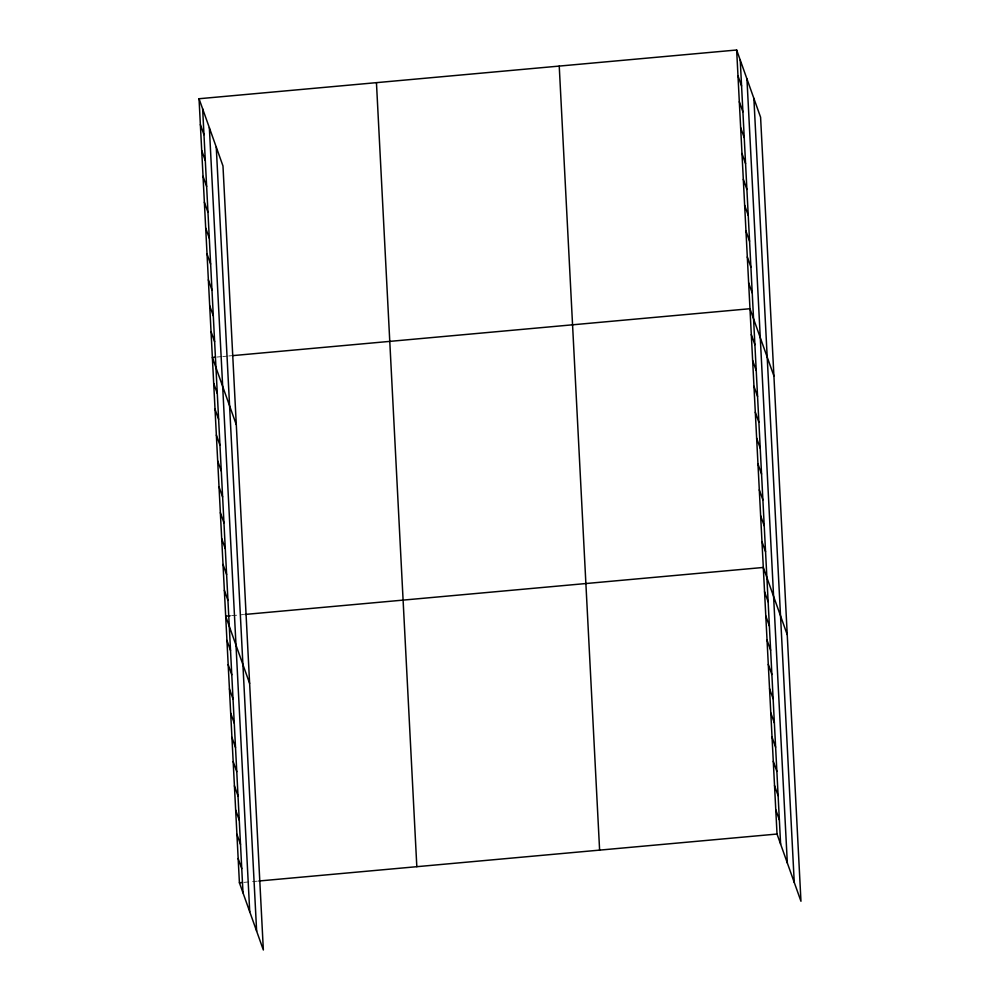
<?xml version="1.0" encoding="UTF-8"?>
<svg xmlns="http://www.w3.org/2000/svg" width="1000" height="1000" viewBox="0 0 1000 1000"><rect width="100%" height="100%" fill="white"/><g stroke="black" fill="none" stroke-linecap="round" stroke-linejoin="round"><path stroke-width="0.75" stroke-dasharray="5 3.75" d="M216.838 357.062L221.312 356.65M222.8 356.525L227.275 356.112M228.762 355.975L231.75 355.712M231.65 615.662L243.575 614.575M243.888 882.362L257.3 881.15"/><path stroke-width="1.5" d="M199.037 98.737L222.975 165.963L263.35 950L239.412 882.775L199.037 98.737L736.65 50L760.588 117.238L800.962 901.263L777.025 834.038L736.65 50M215.35 357.2L212.362 357.463L236.3 424.7M233.238 355.575L749.963 308.725L773.913 375.962M230.162 615.788L225.688 616.2L249.625 683.425M245.062 614.438L763.288 567.463L787.237 634.688M239.412 882.775L242.4 882.5M258.8 881.012L777.025 834.038M737.975 75.875L741.562 85.962M739.312 101.75L742.9 111.825M740.638 127.625L744.237 137.7M741.975 153.488L745.562 163.575M743.312 179.363L746.9 189.45M744.638 205.238L748.225 215.325M745.975 231.112L749.562 241.2M747.3 256.988L750.9 267.075M748.637 282.863L752.225 292.938M751.3 334.6L754.887 344.688M752.638 360.475L756.225 370.562M753.962 386.35L757.562 396.438M755.3 412.225L758.888 422.312M756.625 438.1L760.225 448.175M757.962 463.975L761.55 474.05M759.3 489.837L762.887 499.925M760.625 515.712L764.212 525.8M761.963 541.587L765.55 551.675M764.538 591.7L768.125 601.775M765.788 615.925L769.375 626.013M767.038 640.163L770.625 650.25M768.288 664.4L771.875 674.488M769.538 688.625L773.125 698.713M770.775 712.862L774.375 722.95M772.025 737.1L775.612 747.188M773.275 761.338L776.862 771.413M774.525 785.562L778.112 795.65M775.775 809.8L779.362 819.887M200.375 124.612L203.962 134.688M201.7 150.488L205.3 160.562M203.038 176.35L206.625 186.438M204.375 202.225L207.963 212.312M205.7 228.1L209.288 238.188M207.037 253.975L210.625 264.062M208.363 279.85L211.962 289.938M209.7 305.725L213.287 315.8M211.038 331.587L214.625 341.675M213.7 383.338L217.288 393.425M215.025 409.212L218.625 419.3M216.363 435.087L219.95 445.175M217.7 460.962L221.287 471.037M219.025 486.838L222.613 496.912M220.362 512.7L223.95 522.788M221.688 538.575L225.287 548.663M223.025 564.45L226.612 574.538M224.35 590.325L227.95 600.413M226.938 640.425L230.525 650.512M228.188 664.663L231.775 674.75M229.438 688.9L233.025 698.988M230.675 713.138L234.275 723.213M231.925 737.362L235.512 747.45M233.175 761.6L236.762 771.688M234.425 785.837L238.012 795.913M235.675 810.062L239.262 820.15M236.925 834.3L240.512 844.388M238.162 858.538L241.762 868.625M753.875 98.375L794.25 882.4M746.95 78.938L787.325 862.975M740.238 60.087L780.612 844.112M559.237 66.087L599.612 850.113M376.45 82.65L416.825 866.688M216.262 147.113L256.637 931.137M209.35 127.675L249.725 911.712M202.638 108.825L243 892.85"/></g></svg>
